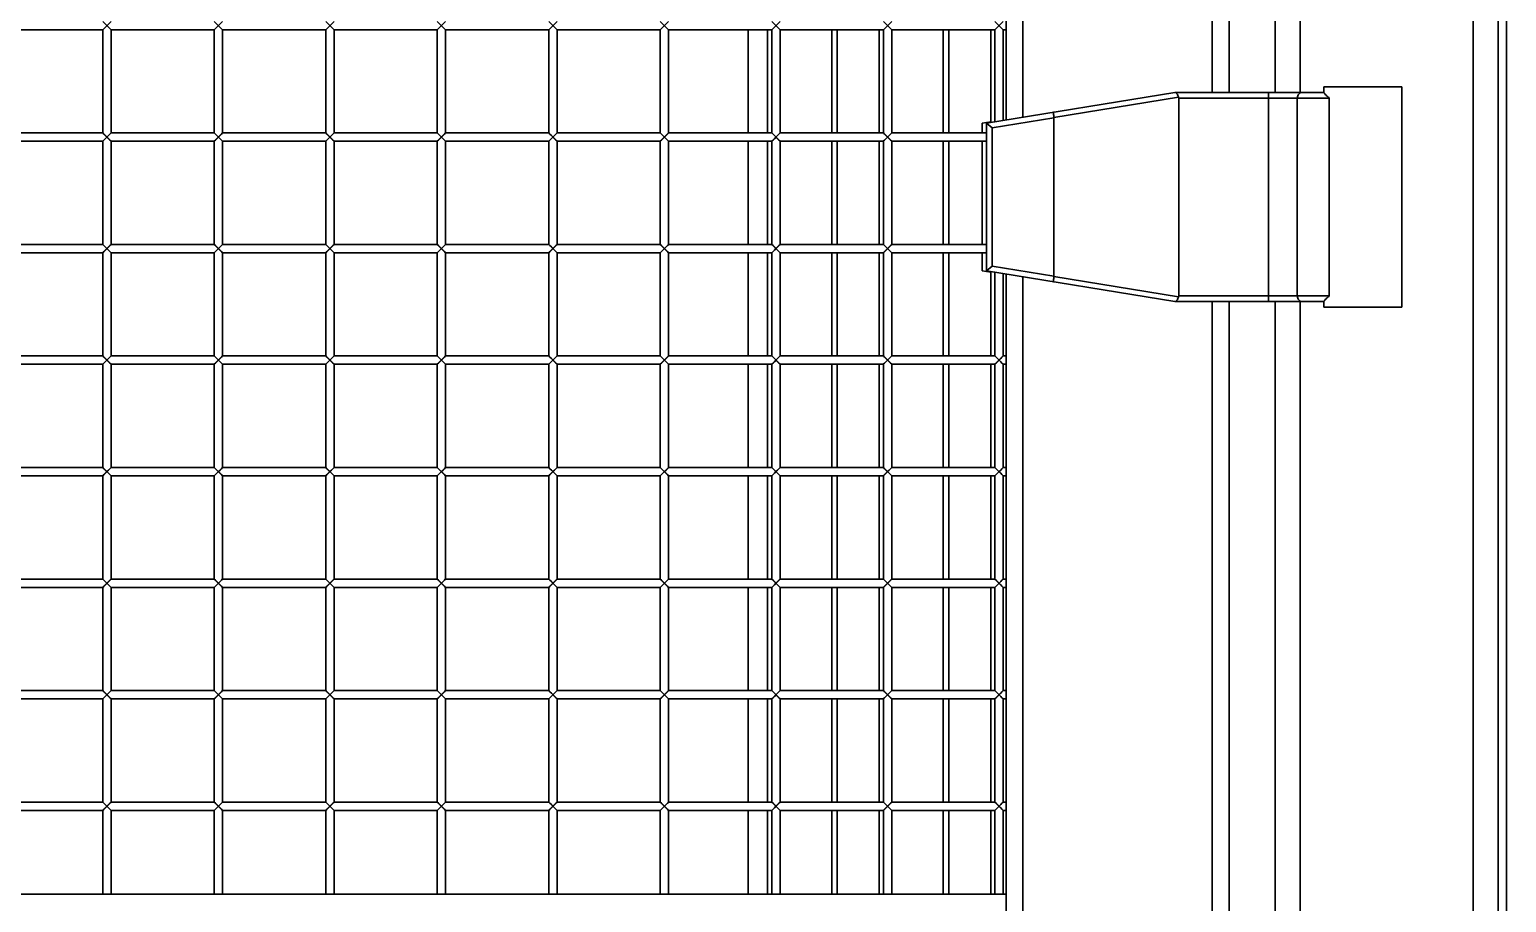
# Model space of a CAD drawing. Header units: millimetres. Extents: x 32496 to 166256, y 3504 to 23939.
# Drawn here: x 47305 to 47835, y 16560 to 16873 of the extents above; entities that cross this region are included whole.
import ezdxf

# ---------------------------------------------------------------- set-up
doc = ezdxf.new("R2010")
doc.units = ezdxf.units.MM
doc.layers.get('0').update_dxf_attribs({"lineweight": 35})

msp = doc.modelspace()

# ---------------------------------------------------------------- linework, layer by layer
at = {"linetype": 'Continuous'}
for p, q in [((47822.64, 15203.349), (47822.64, 17722.349)), ((47831.64, 17722.349), (47831.64, 15203.349)), ((47834.64, 17722.349), (47834.64, 15203.349)), ((47661.14, 16841.467), (47661.14, 17484.23)), ((47729.14, 17475.349), (47729.14, 16850.349)), ((47735.14, 16850.349), (47735.14, 17475.349)), ((47751.64, 16850.349), (47751.64, 17475.349)), ((47760.64, 16850.349), (47760.64, 17475.349)), ((47655.14, 17465.849), (47655.14, 16840.326)), ((47294.14, 16872.849), (47331.14, 16872.849)), ((47331.14, 16872.849), (47334.14, 16875.849)), ((47331.14, 16875.849), (47334.14, 16872.849)), ((47331.14, 16872.849), (47331.14, 16835.849)), ((47334.14, 16872.849), (47371.14, 16872.849)), ((47334.14, 16872.849), (47334.14, 16835.849)), ((47371.14, 16872.849), (47374.14, 16875.849)), ((47371.14, 16875.849), (47374.14, 16872.849)), ((47371.14, 16872.849), (47371.14, 16835.849)), ((47374.14, 16872.849), (47411.14, 16872.849)), ((47374.14, 16872.849), (47374.14, 16835.849)), ((47411.14, 16872.849), (47414.14, 16875.849)), ((47411.14, 16875.849), (47414.14, 16872.849)), ((47411.14, 16872.849), (47411.14, 16835.849)), ((47414.14, 16872.849), (47451.14, 16872.849)), ((47414.14, 16872.849), (47414.14, 16835.849)), ((47451.14, 16872.849), (47454.14, 16875.849)), ((47451.14, 16875.849), (47454.14, 16872.849)), ((47451.14, 16872.849), (47451.14, 16835.849)), ((47454.14, 16872.849), (47491.14, 16872.849)), ((47454.14, 16872.849), (47454.14, 16835.849)), ((47491.14, 16872.849), (47494.14, 16875.849)), ((47491.14, 16875.849), (47494.14, 16872.849)), ((47491.14, 16872.849), (47491.14, 16835.849)), ((47494.14, 16872.849), (47531.14, 16872.849)), ((47494.14, 16872.849), (47494.14, 16835.849)), ((47531.14, 16872.849), (47534.14, 16875.849)), ((47531.14, 16875.849), (47534.14, 16872.849)), ((47531.14, 16872.849), (47531.14, 16835.849)), ((47534.14, 16872.849), (47571.14, 16872.849)), ((47534.14, 16872.849), (47534.14, 16835.849)), ((47562.64, 16835.849), (47562.64, 16872.849)), ((47569.64, 16872.849), (47569.64, 16835.849)), ((47571.14, 16872.849), (47574.14, 16875.849)), ((47571.14, 16875.849), (47574.14, 16872.849)), ((47571.14, 16872.849), (47571.14, 16835.849)), ((47574.14, 16872.849), (47611.14, 16872.849)), ((47574.14, 16872.849), (47574.14, 16835.849)), ((47592.64, 16872.849), (47592.64, 16835.849)), ((47594.64, 16872.849), (47594.64, 16835.849)), ((47609.64, 16872.849), (47609.64, 16835.849)), ((47611.14, 16872.849), (47614.14, 16875.849)), ((47611.14, 16875.849), (47614.14, 16872.849)), ((47611.14, 16872.849), (47611.14, 16835.849)), ((47614.14, 16872.849), (47651.14, 16872.849)), ((47614.14, 16872.849), (47614.14, 16835.849)), ((47632.64, 16872.849), (47632.64, 16835.849)), ((47634.64, 16872.849), (47634.64, 16835.849)), ((47649.64, 16872.849), (47649.64, 16839.593)), ((47651.14, 16872.849), (47654.14, 16875.849)), ((47651.14, 16875.849), (47654.14, 16872.849)), ((47651.14, 16872.849), (47651.14, 16839.838)), ((47654.14, 16872.849), (47655.14, 16872.849)), ((47654.14, 16872.849), (47654.14, 16840.326)), ((47769.14, 16852.349), (47797.14, 16852.349)), ((47769.14, 16850.348), (47769.14, 16852.349)), ((47797.14, 16773.349), (47797.14, 16852.349)), ((47648.14, 16839.349), (47715.64, 16850.349)), ((47717.058, 16848.631), (47672.334, 16841.343)), ((47715.64, 16850.349), (47769.14, 16850.349)), ((47717.14, 16848.349), (47771.108, 16848.349)), ((47717.14, 16848.349), (47717.14, 16777.349)), ((47749.316, 16850.349), (47749.316, 16775.349)), ((47759.629, 16777.349), (47759.629, 16848.349)), ((47771.108, 16848.349), (47771.108, 16777.349)), ((47672.34, 16841.266), (47650.14, 16837.648)), ((47672.34, 16841.266), (47672.34, 16784.431)), ((47294.14, 16835.849), (47331.14, 16835.849)), ((47331.14, 16832.849), (47334.14, 16835.849)), ((47331.14, 16835.849), (47334.14, 16832.849)), ((47334.14, 16835.849), (47371.14, 16835.849)), ((47371.14, 16832.849), (47374.14, 16835.849)), ((47371.14, 16835.849), (47374.14, 16832.849)), ((47374.14, 16835.849), (47411.14, 16835.849)), ((47411.14, 16832.849), (47414.14, 16835.849)), ((47411.14, 16835.849), (47414.14, 16832.849)), ((47414.14, 16835.849), (47451.14, 16835.849)), ((47451.14, 16832.849), (47454.14, 16835.849)), ((47451.14, 16835.849), (47454.14, 16832.849)), ((47454.14, 16835.849), (47491.14, 16835.849)), ((47491.14, 16832.849), (47494.14, 16835.849)), ((47491.14, 16835.849), (47494.14, 16832.849)), ((47494.14, 16835.849), (47531.14, 16835.849)), ((47531.14, 16832.849), (47534.14, 16835.849)), ((47531.14, 16835.849), (47534.14, 16832.849)), ((47534.14, 16835.849), (47571.14, 16835.849)), ((47571.14, 16832.849), (47574.14, 16835.849)), ((47571.14, 16835.849), (47574.14, 16832.849)), ((47574.14, 16835.849), (47611.14, 16835.849)), ((47611.14, 16832.849), (47614.14, 16835.849)), ((47611.14, 16835.849), (47614.14, 16832.849)), ((47614.14, 16835.849), (47648.14, 16835.849)), ((47649.64, 16839.838), (47646.64, 16839.349)), ((47646.64, 16839.349), (47646.64, 16835.849)), ((47648.14, 16839.349), (47650.14, 16837.648)), ((47648.14, 16839.349), (47648.14, 16786.349)), ((47650.14, 16788.049), (47650.14, 16837.648)), ((47294.14, 16832.849), (47331.14, 16832.849)), ((47331.14, 16832.849), (47331.14, 16795.849)), ((47334.14, 16832.849), (47371.14, 16832.849)), ((47334.14, 16832.849), (47334.14, 16795.849)), ((47371.14, 16832.849), (47371.14, 16795.849)), ((47374.14, 16832.849), (47411.14, 16832.849)), ((47374.14, 16832.849), (47374.14, 16795.849)), ((47411.14, 16832.849), (47411.14, 16795.849)), ((47414.14, 16832.849), (47451.14, 16832.849)), ((47414.14, 16832.849), (47414.14, 16795.849)), ((47451.14, 16832.849), (47451.14, 16795.849)), ((47454.14, 16832.849), (47491.14, 16832.849)), ((47454.14, 16832.849), (47454.14, 16795.849)), ((47491.14, 16832.849), (47491.14, 16795.849)), ((47494.14, 16832.849), (47531.14, 16832.849)), ((47494.14, 16832.849), (47494.14, 16795.849)), ((47531.14, 16832.849), (47531.14, 16795.849)), ((47534.14, 16832.849), (47571.14, 16832.849)), ((47534.14, 16832.849), (47534.14, 16795.849)), ((47562.64, 16795.849), (47562.64, 16832.849)), ((47569.64, 16832.849), (47569.64, 16795.849)), ((47571.14, 16832.849), (47571.14, 16795.849)), ((47574.14, 16832.849), (47611.14, 16832.849)), ((47574.14, 16832.849), (47574.14, 16795.849)), ((47592.64, 16832.849), (47592.64, 16795.849)), ((47594.64, 16832.849), (47594.64, 16795.849)), ((47609.64, 16832.849), (47609.64, 16795.849)), ((47611.14, 16832.849), (47611.14, 16795.849)), ((47614.14, 16832.849), (47648.14, 16832.849)), ((47614.14, 16832.849), (47614.14, 16795.849)), ((47632.64, 16832.849), (47632.64, 16795.849)), ((47634.64, 16832.849), (47634.64, 16795.849)), ((47646.64, 16832.849), (47646.64, 16795.849)), ((47294.14, 16795.849), (47331.14, 16795.849)), ((47294.14, 16792.849), (47331.14, 16792.849)), ((47331.14, 16792.849), (47334.14, 16795.849)), ((47331.14, 16795.849), (47334.14, 16792.849)), ((47331.14, 16792.849), (47331.14, 16755.849)), ((47334.14, 16795.849), (47371.14, 16795.849)), ((47334.14, 16792.849), (47371.14, 16792.849)), ((47334.14, 16792.849), (47334.14, 16755.849)), ((47371.14, 16792.849), (47374.14, 16795.849)), ((47371.14, 16795.849), (47374.14, 16792.849)), ((47371.14, 16792.849), (47371.14, 16755.849)), ((47374.14, 16795.849), (47411.14, 16795.849)), ((47374.14, 16792.849), (47411.14, 16792.849)), ((47374.14, 16792.849), (47374.14, 16755.849)), ((47411.14, 16792.849), (47414.14, 16795.849)), ((47411.14, 16795.849), (47414.14, 16792.849)), ((47411.14, 16792.849), (47411.14, 16755.849)), ((47414.14, 16795.849), (47451.14, 16795.849)), ((47414.14, 16792.849), (47451.14, 16792.849)), ((47414.14, 16792.849), (47414.14, 16755.849)), ((47451.14, 16792.849), (47454.14, 16795.849)), ((47451.14, 16795.849), (47454.14, 16792.849)), ((47451.14, 16792.849), (47451.14, 16755.849)), ((47454.14, 16795.849), (47491.14, 16795.849)), ((47454.14, 16792.849), (47491.14, 16792.849)), ((47454.14, 16792.849), (47454.14, 16755.849)), ((47491.14, 16792.849), (47494.14, 16795.849)), ((47491.14, 16795.849), (47494.14, 16792.849)), ((47491.14, 16792.849), (47491.14, 16755.849)), ((47494.14, 16795.849), (47531.14, 16795.849)), ((47494.14, 16792.849), (47531.14, 16792.849)), ((47494.14, 16792.849), (47494.14, 16755.849)), ((47531.14, 16792.849), (47534.14, 16795.849)), ((47531.14, 16795.849), (47534.14, 16792.849)), ((47531.14, 16792.849), (47531.14, 16755.849)), ((47534.14, 16795.849), (47571.14, 16795.849)), ((47534.14, 16792.849), (47571.14, 16792.849)), ((47534.14, 16792.849), (47534.14, 16755.849)), ((47562.64, 16755.849), (47562.64, 16792.849)), ((47569.64, 16792.849), (47569.64, 16755.849)), ((47571.14, 16792.849), (47574.14, 16795.849)), ((47571.14, 16795.849), (47574.14, 16792.849)), ((47571.14, 16792.849), (47571.14, 16755.849)), ((47574.14, 16795.849), (47611.14, 16795.849)), ((47574.14, 16792.849), (47611.14, 16792.849)), ((47574.14, 16792.849), (47574.14, 16755.849)), ((47592.64, 16792.849), (47592.64, 16755.849)), ((47594.64, 16792.849), (47594.64, 16755.849)), ((47609.64, 16792.849), (47609.64, 16755.849)), ((47611.14, 16792.849), (47614.14, 16795.849)), ((47611.14, 16795.849), (47614.14, 16792.849)), ((47611.14, 16792.849), (47611.14, 16755.849)), ((47614.14, 16795.849), (47648.14, 16795.849)), ((47614.14, 16792.849), (47648.14, 16792.849)), ((47614.14, 16792.849), (47614.14, 16755.849)), ((47632.64, 16792.849), (47632.64, 16755.849)), ((47634.64, 16792.849), (47634.64, 16755.849)), ((47646.64, 16792.849), (47646.64, 16786.349)), ((47648.14, 16786.349), (47650.14, 16788.049)), ((47650.14, 16788.049), (47672.34, 16784.431)), ((47649.64, 16785.86), (47646.64, 16786.349)), ((47648.14, 16786.349), (47715.64, 16775.349)), ((47649.64, 16786.104), (47649.64, 16755.849)), ((47651.14, 16785.86), (47651.14, 16755.849)), ((47654.14, 16785.371), (47654.14, 16755.849)), ((47655.14, 16785.208), (47655.14, 16562.849)), ((47661.14, 16141.467), (47661.14, 16784.23)), ((47672.334, 16784.355), (47717.058, 16777.066)), ((47771.108, 16777.349), (47717.14, 16777.349)), ((47715.64, 16775.349), (47769.14, 16775.349)), ((47729.14, 16775.349), (47729.14, 16150.349)), ((47735.14, 16150.349), (47735.14, 16775.349)), ((47751.64, 16150.349), (47751.64, 16775.349)), ((47760.64, 16150.349), (47760.64, 16775.349)), ((47769.14, 16775.349), (47769.14, 16773.349)), ((47797.14, 16773.349), (47769.14, 16773.349)), ((47294.14, 16755.849), (47331.14, 16755.849)), ((47331.14, 16752.849), (47334.14, 16755.849)), ((47331.14, 16755.849), (47334.14, 16752.849)), ((47334.14, 16755.849), (47371.14, 16755.849)), ((47371.14, 16752.849), (47374.14, 16755.849)), ((47371.14, 16755.849), (47374.14, 16752.849)), ((47374.14, 16755.849), (47411.14, 16755.849)), ((47411.14, 16752.849), (47414.14, 16755.849)), ((47411.14, 16755.849), (47414.14, 16752.849)), ((47414.14, 16755.849), (47451.14, 16755.849)), ((47451.14, 16752.849), (47454.14, 16755.849)), ((47451.14, 16755.849), (47454.14, 16752.849)), ((47454.14, 16755.849), (47491.14, 16755.849)), ((47491.14, 16752.849), (47494.14, 16755.849)), ((47491.14, 16755.849), (47494.14, 16752.849)), ((47494.14, 16755.849), (47531.14, 16755.849)), ((47531.14, 16752.849), (47534.14, 16755.849)), ((47531.14, 16755.849), (47534.14, 16752.849)), ((47534.14, 16755.849), (47571.14, 16755.849)), ((47571.14, 16752.849), (47574.14, 16755.849)), ((47571.14, 16755.849), (47574.14, 16752.849)), ((47574.14, 16755.849), (47611.14, 16755.849)), ((47611.14, 16752.849), (47614.14, 16755.849)), ((47611.14, 16755.849), (47614.14, 16752.849)), ((47614.14, 16755.849), (47651.14, 16755.849)), ((47651.14, 16752.849), (47654.14, 16755.849)), ((47651.14, 16755.849), (47654.14, 16752.849)), ((47654.14, 16755.849), (47655.14, 16755.849)), ((47294.14, 16752.849), (47331.14, 16752.849)), ((47331.14, 16752.849), (47331.14, 16715.849)), ((47334.14, 16752.849), (47371.14, 16752.849)), ((47334.14, 16752.849), (47334.14, 16715.849)), ((47371.14, 16752.849), (47371.14, 16715.849)), ((47374.14, 16752.849), (47411.14, 16752.849)), ((47374.14, 16752.849), (47374.14, 16715.849)), ((47411.14, 16752.849), (47411.14, 16715.849)), ((47414.14, 16752.849), (47451.14, 16752.849)), ((47414.14, 16752.849), (47414.14, 16715.849)), ((47451.14, 16752.849), (47451.14, 16715.849)), ((47454.14, 16752.849), (47491.14, 16752.849)), ((47454.14, 16752.849), (47454.14, 16715.849)), ((47491.14, 16752.849), (47491.14, 16715.849)), ((47494.14, 16752.849), (47531.14, 16752.849)), ((47494.14, 16752.849), (47494.14, 16715.849)), ((47531.14, 16752.849), (47531.14, 16715.849)), ((47534.14, 16752.849), (47571.14, 16752.849)), ((47534.14, 16752.849), (47534.14, 16715.849)), ((47562.64, 16715.849), (47562.64, 16752.849)), ((47569.64, 16752.849), (47569.64, 16715.849)), ((47571.14, 16752.849), (47571.14, 16715.849)), ((47574.14, 16752.849), (47611.14, 16752.849)), ((47574.14, 16752.849), (47574.14, 16715.849)), ((47592.64, 16752.849), (47592.64, 16715.849)), ((47594.64, 16752.849), (47594.64, 16715.849)), ((47609.64, 16752.849), (47609.64, 16715.849)), ((47611.14, 16752.849), (47611.14, 16715.849)), ((47614.14, 16752.849), (47651.14, 16752.849)), ((47614.14, 16752.849), (47614.14, 16715.849)), ((47632.64, 16752.849), (47632.64, 16715.849)), ((47634.64, 16752.849), (47634.64, 16715.849)), ((47649.64, 16752.849), (47649.64, 16715.849)), ((47651.14, 16752.849), (47651.14, 16715.849)), ((47654.14, 16752.849), (47655.14, 16752.849)), ((47654.14, 16752.849), (47654.14, 16715.849)), ((47294.14, 16715.849), (47331.14, 16715.849)), ((47331.14, 16712.849), (47334.14, 16715.849)), ((47331.14, 16715.849), (47334.14, 16712.849)), ((47334.14, 16715.849), (47371.14, 16715.849)), ((47371.14, 16712.849), (47374.14, 16715.849)), ((47371.14, 16715.849), (47374.14, 16712.849)), ((47374.14, 16715.849), (47411.14, 16715.849)), ((47411.14, 16712.849), (47414.14, 16715.849)), ((47411.14, 16715.849), (47414.14, 16712.849)), ((47414.14, 16715.849), (47451.14, 16715.849)), ((47451.14, 16712.849), (47454.14, 16715.849)), ((47451.14, 16715.849), (47454.14, 16712.849)), ((47454.14, 16715.849), (47491.14, 16715.849)), ((47491.14, 16712.849), (47494.14, 16715.849)), ((47491.14, 16715.849), (47494.14, 16712.849)), ((47494.14, 16715.849), (47531.14, 16715.849)), ((47531.14, 16712.849), (47534.14, 16715.849)), ((47531.14, 16715.849), (47534.14, 16712.849)), ((47534.14, 16715.849), (47571.14, 16715.849)), ((47571.14, 16712.849), (47574.14, 16715.849)), ((47571.14, 16715.849), (47574.14, 16712.849)), ((47574.14, 16715.849), (47611.14, 16715.849)), ((47611.14, 16712.849), (47614.14, 16715.849)), ((47611.14, 16715.849), (47614.14, 16712.849)), ((47614.14, 16715.849), (47651.14, 16715.849)), ((47651.14, 16712.849), (47654.14, 16715.849)), ((47651.14, 16715.849), (47654.14, 16712.849)), ((47654.14, 16715.849), (47655.14, 16715.849)), ((47294.14, 16712.849), (47331.14, 16712.849)), ((47331.14, 16712.849), (47331.14, 16675.849)), ((47334.14, 16712.849), (47371.14, 16712.849)), ((47334.14, 16712.849), (47334.14, 16675.849)), ((47371.14, 16712.849), (47371.14, 16675.849)), ((47374.14, 16712.849), (47411.14, 16712.849)), ((47374.14, 16712.849), (47374.14, 16675.849)), ((47411.14, 16712.849), (47411.14, 16675.849)), ((47414.14, 16712.849), (47451.14, 16712.849)), ((47414.14, 16712.849), (47414.14, 16675.849)), ((47451.14, 16712.849), (47451.14, 16675.849)), ((47454.14, 16712.849), (47491.14, 16712.849)), ((47454.14, 16712.849), (47454.14, 16675.849)), ((47491.14, 16712.849), (47491.14, 16675.849)), ((47494.14, 16712.849), (47531.14, 16712.849)), ((47494.14, 16712.849), (47494.14, 16675.849)), ((47531.14, 16712.849), (47531.14, 16675.849)), ((47534.14, 16712.849), (47571.14, 16712.849)), ((47534.14, 16712.849), (47534.14, 16675.849)), ((47562.64, 16675.849), (47562.64, 16712.849)), ((47569.64, 16712.849), (47569.64, 16675.849)), ((47571.14, 16712.849), (47571.14, 16675.849)), ((47574.14, 16712.849), (47611.14, 16712.849)), ((47574.14, 16712.849), (47574.14, 16675.849)), ((47592.64, 16712.849), (47592.64, 16675.849)), ((47594.64, 16712.849), (47594.64, 16675.849)), ((47609.64, 16712.849), (47609.64, 16675.849)), ((47611.14, 16712.849), (47611.14, 16675.849)), ((47614.14, 16712.849), (47651.14, 16712.849)), ((47614.14, 16712.849), (47614.14, 16675.849)), ((47632.64, 16712.849), (47632.64, 16675.849)), ((47634.64, 16712.849), (47634.64, 16675.849)), ((47649.64, 16712.849), (47649.64, 16675.849)), ((47651.14, 16712.849), (47651.14, 16675.849)), ((47654.14, 16712.849), (47655.14, 16712.849)), ((47654.14, 16712.849), (47654.14, 16675.849)), ((47294.14, 16675.849), (47331.14, 16675.849)), ((47294.14, 16672.849), (47331.14, 16672.849)), ((47331.14, 16672.849), (47334.14, 16675.849)), ((47331.14, 16675.849), (47334.14, 16672.849)), ((47331.14, 16672.849), (47331.14, 16635.849)), ((47334.14, 16675.849), (47371.14, 16675.849)), ((47334.14, 16672.849), (47371.14, 16672.849)), ((47334.14, 16672.849), (47334.14, 16635.849)), ((47371.14, 16672.849), (47374.14, 16675.849)), ((47371.14, 16675.849), (47374.14, 16672.849)), ((47371.14, 16672.849), (47371.14, 16635.849)), ((47374.14, 16675.849), (47411.14, 16675.849)), ((47374.14, 16672.849), (47411.14, 16672.849)), ((47374.14, 16672.849), (47374.14, 16635.849)), ((47411.14, 16672.849), (47414.14, 16675.849)), ((47411.14, 16675.849), (47414.14, 16672.849)), ((47411.14, 16672.849), (47411.14, 16635.849)), ((47414.14, 16675.849), (47451.14, 16675.849)), ((47414.14, 16672.849), (47451.14, 16672.849)), ((47414.14, 16672.849), (47414.14, 16635.849)), ((47451.14, 16672.849), (47454.14, 16675.849)), ((47451.14, 16675.849), (47454.14, 16672.849)), ((47451.14, 16672.849), (47451.14, 16635.849)), ((47454.14, 16675.849), (47491.14, 16675.849)), ((47454.14, 16672.849), (47491.14, 16672.849)), ((47454.14, 16672.849), (47454.14, 16635.849)), ((47491.14, 16672.849), (47494.14, 16675.849)), ((47491.14, 16675.849), (47494.14, 16672.849)), ((47491.14, 16672.849), (47491.14, 16635.849)), ((47494.14, 16675.849), (47531.14, 16675.849)), ((47494.14, 16672.849), (47531.14, 16672.849)), ((47494.14, 16672.849), (47494.14, 16635.849)), ((47531.14, 16672.849), (47534.14, 16675.849)), ((47531.14, 16675.849), (47534.14, 16672.849)), ((47531.14, 16672.849), (47531.14, 16635.849)), ((47534.14, 16675.849), (47571.14, 16675.849)), ((47534.14, 16672.849), (47571.14, 16672.849)), ((47534.14, 16672.849), (47534.14, 16635.849)), ((47562.64, 16635.849), (47562.64, 16672.849)), ((47569.64, 16672.849), (47569.64, 16635.849)), ((47571.14, 16672.849), (47574.14, 16675.849)), ((47571.14, 16675.849), (47574.14, 16672.849)), ((47571.14, 16672.849), (47571.14, 16635.849)), ((47574.14, 16675.849), (47611.14, 16675.849)), ((47574.14, 16672.849), (47611.14, 16672.849)), ((47574.14, 16672.849), (47574.14, 16635.849)), ((47592.64, 16672.849), (47592.64, 16635.849)), ((47594.64, 16672.849), (47594.64, 16635.849)), ((47609.64, 16672.849), (47609.64, 16635.849)), ((47611.14, 16672.849), (47614.14, 16675.849)), ((47611.14, 16675.849), (47614.14, 16672.849)), ((47611.14, 16672.849), (47611.14, 16635.849)), ((47614.14, 16675.849), (47651.14, 16675.849)), ((47614.14, 16672.849), (47651.14, 16672.849)), ((47614.14, 16672.849), (47614.14, 16635.849)), ((47632.64, 16672.849), (47632.64, 16635.849)), ((47634.64, 16672.849), (47634.64, 16635.849)), ((47649.64, 16672.849), (47649.64, 16635.849)), ((47651.14, 16672.849), (47654.14, 16675.849)), ((47651.14, 16675.849), (47654.14, 16672.849)), ((47651.14, 16672.849), (47651.14, 16635.849)), ((47654.14, 16675.849), (47655.14, 16675.849)), ((47654.14, 16672.849), (47655.14, 16672.849)), ((47654.14, 16672.849), (47654.14, 16635.849)), ((47294.14, 16635.849), (47331.14, 16635.849)), ((47331.14, 16632.849), (47334.14, 16635.849)), ((47331.14, 16635.849), (47334.14, 16632.849)), ((47334.14, 16635.849), (47371.14, 16635.849)), ((47371.14, 16632.849), (47374.14, 16635.849)), ((47371.14, 16635.849), (47374.14, 16632.849)), ((47374.14, 16635.849), (47411.14, 16635.849)), ((47411.14, 16632.849), (47414.14, 16635.849)), ((47411.14, 16635.849), (47414.14, 16632.849)), ((47414.14, 16635.849), (47451.14, 16635.849)), ((47451.14, 16632.849), (47454.14, 16635.849)), ((47451.14, 16635.849), (47454.14, 16632.849)), ((47454.14, 16635.849), (47491.14, 16635.849)), ((47491.14, 16632.849), (47494.14, 16635.849)), ((47491.14, 16635.849), (47494.14, 16632.849)), ((47494.14, 16635.849), (47531.14, 16635.849)), ((47531.14, 16632.849), (47534.14, 16635.849)), ((47531.14, 16635.849), (47534.14, 16632.849)), ((47534.14, 16635.849), (47571.14, 16635.849)), ((47571.14, 16632.849), (47574.14, 16635.849)), ((47571.14, 16635.849), (47574.14, 16632.849)), ((47574.14, 16635.849), (47611.14, 16635.849)), ((47611.14, 16632.849), (47614.14, 16635.849)), ((47611.14, 16635.849), (47614.14, 16632.849)), ((47614.14, 16635.849), (47651.14, 16635.849)), ((47651.14, 16632.849), (47654.14, 16635.849)), ((47651.14, 16635.849), (47654.14, 16632.849)), ((47654.14, 16635.849), (47655.14, 16635.849)), ((47294.14, 16632.849), (47331.14, 16632.849)), ((47331.14, 16632.849), (47331.14, 16595.849)), ((47334.14, 16632.849), (47371.14, 16632.849)), ((47334.14, 16632.849), (47334.14, 16595.849)), ((47371.14, 16632.849), (47371.14, 16595.849)), ((47374.14, 16632.849), (47411.14, 16632.849)), ((47374.14, 16632.849), (47374.14, 16595.849)), ((47411.14, 16632.849), (47411.14, 16595.849)), ((47414.14, 16632.849), (47451.14, 16632.849)), ((47414.14, 16632.849), (47414.14, 16595.849)), ((47451.14, 16632.849), (47451.14, 16595.849)), ((47454.14, 16632.849), (47491.14, 16632.849)), ((47454.14, 16632.849), (47454.14, 16595.849)), ((47491.14, 16632.849), (47491.14, 16595.849)), ((47494.14, 16632.849), (47531.14, 16632.849)), ((47494.14, 16632.849), (47494.14, 16595.849)), ((47531.14, 16632.849), (47531.14, 16595.849)), ((47534.14, 16632.849), (47571.14, 16632.849)), ((47534.14, 16632.849), (47534.14, 16595.849)), ((47562.64, 16595.849), (47562.64, 16632.849)), ((47569.64, 16632.849), (47569.64, 16595.849)), ((47571.14, 16632.849), (47571.14, 16595.849)), ((47574.14, 16632.849), (47611.14, 16632.849)), ((47574.14, 16632.849), (47574.14, 16595.849)), ((47592.64, 16632.849), (47592.64, 16595.849)), ((47594.64, 16632.849), (47594.64, 16595.849)), ((47609.64, 16632.849), (47609.64, 16595.849)), ((47611.14, 16632.849), (47611.14, 16595.849)), ((47614.14, 16632.849), (47651.14, 16632.849)), ((47614.14, 16632.849), (47614.14, 16595.849)), ((47632.64, 16632.849), (47632.64, 16595.849)), ((47634.64, 16632.849), (47634.64, 16595.849)), ((47649.64, 16632.849), (47649.64, 16595.849)), ((47651.14, 16632.849), (47651.14, 16595.849)), ((47654.14, 16632.849), (47655.14, 16632.849)), ((47654.14, 16632.849), (47654.14, 16595.849)), ((47294.14, 16595.849), (47331.14, 16595.849)), ((47294.14, 16592.849), (47331.14, 16592.849)), ((47331.14, 16592.849), (47334.14, 16595.849)), ((47331.14, 16595.849), (47334.14, 16592.849)), ((47331.14, 16592.849), (47331.14, 16562.849)), ((47334.14, 16595.849), (47371.14, 16595.849)), ((47334.14, 16592.849), (47371.14, 16592.849)), ((47334.14, 16592.849), (47334.14, 16562.849)), ((47371.14, 16592.849), (47374.14, 16595.849)), ((47371.14, 16595.849), (47374.14, 16592.849)), ((47371.14, 16592.849), (47371.14, 16562.849)), ((47374.14, 16595.849), (47411.14, 16595.849)), ((47374.14, 16592.849), (47411.14, 16592.849)), ((47374.14, 16592.849), (47374.14, 16562.849)), ((47411.14, 16592.849), (47414.14, 16595.849)), ((47411.14, 16595.849), (47414.14, 16592.849)), ((47411.14, 16592.849), (47411.14, 16562.849)), ((47414.14, 16595.849), (47451.14, 16595.849)), ((47414.14, 16592.849), (47451.14, 16592.849)), ((47414.14, 16592.849), (47414.14, 16562.849)), ((47451.14, 16592.849), (47454.14, 16595.849)), ((47451.14, 16595.849), (47454.14, 16592.849)), ((47451.14, 16592.849), (47451.14, 16562.849)), ((47454.14, 16595.849), (47491.14, 16595.849)), ((47454.14, 16592.849), (47491.14, 16592.849)), ((47454.14, 16592.849), (47454.14, 16562.849)), ((47491.14, 16592.849), (47494.14, 16595.849)), ((47491.14, 16595.849), (47494.14, 16592.849)), ((47491.14, 16592.849), (47491.14, 16562.849)), ((47494.14, 16595.849), (47531.14, 16595.849)), ((47494.14, 16592.849), (47531.14, 16592.849)), ((47494.14, 16592.849), (47494.14, 16562.849)), ((47531.14, 16592.849), (47534.14, 16595.849)), ((47531.14, 16595.849), (47534.14, 16592.849)), ((47531.14, 16592.849), (47531.14, 16562.849)), ((47534.14, 16595.849), (47571.14, 16595.849)), ((47534.14, 16592.849), (47571.14, 16592.849)), ((47534.14, 16592.849), (47534.14, 16562.849)), ((47562.64, 16562.849), (47562.64, 16592.849)), ((47569.64, 16592.849), (47569.64, 16562.849)), ((47571.14, 16592.849), (47574.14, 16595.849)), ((47571.14, 16595.849), (47574.14, 16592.849)), ((47571.14, 16592.849), (47571.14, 16562.849)), ((47574.14, 16595.849), (47611.14, 16595.849)), ((47574.14, 16592.849), (47611.14, 16592.849)), ((47574.14, 16592.849), (47574.14, 16562.849)), ((47592.64, 16592.849), (47592.64, 16562.849)), ((47594.64, 16592.849), (47594.64, 16562.849)), ((47609.64, 16592.849), (47609.64, 16562.849)), ((47611.14, 16592.849), (47614.14, 16595.849)), ((47611.14, 16595.849), (47614.14, 16592.849)), ((47611.14, 16592.849), (47611.14, 16562.849)), ((47614.14, 16595.849), (47651.14, 16595.849)), ((47614.14, 16592.849), (47651.14, 16592.849)), ((47614.14, 16592.849), (47614.14, 16562.849)), ((47632.64, 16592.849), (47632.64, 16562.849)), ((47634.64, 16592.849), (47634.64, 16562.849)), ((47649.64, 16592.849), (47649.64, 16562.849)), ((47651.14, 16592.849), (47654.14, 16595.849)), ((47651.14, 16595.849), (47654.14, 16592.849)), ((47651.14, 16592.849), (47651.14, 16562.849)), ((47654.14, 16595.849), (47655.14, 16595.849)), ((47654.14, 16592.849), (47655.14, 16592.849)), ((47654.14, 16592.849), (47654.14, 16562.849)), ((47655.14, 16562.849), (47029.14, 16562.849)), ((47655.14, 16362.849), (47655.14, 16562.849))]:
    msp.add_line(p, q, dxfattribs=at)
for points in [[(47331.14, 16835.849), (47331.57, 16835.418), (47332.06, 16834.929), (47333.229, 16833.759)], [(47332.64, 16834.349), (47333.227, 16834.936), (47333.702, 16835.411), (47334.025, 16835.734)], [(47371.14, 16835.849), (47371.57, 16835.418), (47372.06, 16834.929), (47373.229, 16833.759)], [(47372.64, 16834.349), (47373.227, 16834.936), (47373.702, 16835.411), (47374.025, 16835.734)], [(47411.14, 16835.849), (47411.57, 16835.418), (47412.06, 16834.929), (47413.229, 16833.759)], [(47412.64, 16834.349), (47413.227, 16834.936), (47413.702, 16835.411), (47414.025, 16835.734)], [(47451.14, 16835.849), (47451.57, 16835.418), (47452.06, 16834.929), (47453.229, 16833.759)], [(47452.64, 16834.349), (47453.227, 16834.936), (47453.702, 16835.411), (47454.025, 16835.734)], [(47491.14, 16835.849), (47491.57, 16835.418), (47492.06, 16834.929), (47493.229, 16833.759)], [(47492.64, 16834.349), (47493.227, 16834.936), (47493.702, 16835.411), (47494.025, 16835.734)], [(47531.14, 16835.849), (47531.57, 16835.418), (47532.06, 16834.929), (47533.229, 16833.759)], [(47532.64, 16834.349), (47533.227, 16834.936), (47533.702, 16835.411), (47534.025, 16835.734)], [(47571.14, 16835.849), (47571.57, 16835.418), (47572.06, 16834.929), (47573.229, 16833.759)], [(47572.64, 16834.349), (47573.227, 16834.936), (47573.702, 16835.411), (47574.025, 16835.734)], [(47611.14, 16835.849), (47611.57, 16835.418), (47612.06, 16834.929), (47613.229, 16833.759)], [(47612.64, 16834.349), (47613.227, 16834.936), (47613.702, 16835.411), (47614.025, 16835.734)], [(47332.64, 16834.349), (47332.049, 16833.758), (47331.579, 16833.288), (47331.254, 16832.963)], [(47334.024, 16832.965), (47333.701, 16833.287), (47333.229, 16833.759)], [(47372.64, 16834.349), (47372.049, 16833.758), (47371.579, 16833.288), (47371.254, 16832.963)], [(47374.024, 16832.965), (47373.701, 16833.287), (47373.229, 16833.759)], [(47412.64, 16834.349), (47412.049, 16833.758), (47411.579, 16833.288), (47411.254, 16832.963)], [(47414.024, 16832.965), (47413.701, 16833.287), (47413.229, 16833.759)], [(47452.64, 16834.349), (47452.049, 16833.758), (47451.579, 16833.288), (47451.254, 16832.963)], [(47454.024, 16832.965), (47453.701, 16833.287), (47453.229, 16833.759)], [(47492.64, 16834.349), (47492.049, 16833.758), (47491.579, 16833.288), (47491.254, 16832.963)], [(47494.024, 16832.965), (47493.701, 16833.287), (47493.229, 16833.759)], [(47532.64, 16834.349), (47532.049, 16833.758), (47531.579, 16833.288), (47531.254, 16832.963)], [(47534.024, 16832.965), (47533.701, 16833.287), (47533.229, 16833.759)], [(47572.64, 16834.349), (47572.049, 16833.758), (47571.579, 16833.288), (47571.254, 16832.963)], [(47574.024, 16832.965), (47573.701, 16833.287), (47573.229, 16833.759)], [(47612.64, 16834.349), (47612.049, 16833.758), (47611.579, 16833.288), (47611.254, 16832.963)], [(47614.024, 16832.965), (47613.701, 16833.287), (47613.229, 16833.759)], [(47331.14, 16795.849), (47331.57, 16795.418), (47332.06, 16794.929), (47333.229, 16793.759)], [(47332.64, 16794.349), (47332.049, 16793.758), (47331.579, 16793.288), (47331.254, 16792.963)], [(47332.64, 16794.349), (47333.227, 16794.936), (47333.702, 16795.411), (47334.025, 16795.734)], [(47334.024, 16792.965), (47333.701, 16793.287), (47333.229, 16793.759)], [(47371.14, 16795.849), (47371.57, 16795.418), (47372.06, 16794.929), (47373.229, 16793.759)], [(47372.64, 16794.349), (47372.049, 16793.758), (47371.579, 16793.288), (47371.254, 16792.963)], [(47372.64, 16794.349), (47373.227, 16794.936), (47373.702, 16795.411), (47374.025, 16795.734)], [(47374.024, 16792.965), (47373.701, 16793.287), (47373.229, 16793.759)], [(47411.14, 16795.849), (47411.57, 16795.418), (47412.06, 16794.929), (47413.229, 16793.759)], [(47412.64, 16794.349), (47412.049, 16793.758), (47411.579, 16793.288), (47411.254, 16792.963)], [(47412.64, 16794.349), (47413.227, 16794.936), (47413.702, 16795.411), (47414.025, 16795.734)], [(47414.024, 16792.965), (47413.701, 16793.287), (47413.229, 16793.759)], [(47451.14, 16795.849), (47451.57, 16795.418), (47452.06, 16794.929), (47453.229, 16793.759)], [(47452.64, 16794.349), (47452.049, 16793.758), (47451.579, 16793.288), (47451.254, 16792.963)], [(47452.64, 16794.349), (47453.227, 16794.936), (47453.702, 16795.411), (47454.025, 16795.734)], [(47454.024, 16792.965), (47453.701, 16793.287), (47453.229, 16793.759)], [(47491.14, 16795.849), (47491.57, 16795.418), (47492.06, 16794.929), (47493.229, 16793.759)], [(47492.64, 16794.349), (47492.049, 16793.758), (47491.579, 16793.288), (47491.254, 16792.963)], [(47492.64, 16794.349), (47493.227, 16794.936), (47493.702, 16795.411), (47494.025, 16795.734)], [(47494.024, 16792.965), (47493.701, 16793.287), (47493.229, 16793.759)], [(47531.14, 16795.849), (47531.57, 16795.418), (47532.06, 16794.929), (47533.229, 16793.759)], [(47532.64, 16794.349), (47532.049, 16793.758), (47531.579, 16793.288), (47531.254, 16792.963)], [(47532.64, 16794.349), (47533.227, 16794.936), (47533.702, 16795.411), (47534.025, 16795.734)], [(47534.024, 16792.965), (47533.701, 16793.287), (47533.229, 16793.759)], [(47571.14, 16795.849), (47571.57, 16795.418), (47572.06, 16794.929), (47573.229, 16793.759)], [(47572.64, 16794.349), (47572.049, 16793.758), (47571.579, 16793.288), (47571.254, 16792.963)], [(47572.64, 16794.349), (47573.227, 16794.936), (47573.702, 16795.411), (47574.025, 16795.734)], [(47574.024, 16792.965), (47573.701, 16793.287), (47573.229, 16793.759)], [(47611.14, 16795.849), (47611.57, 16795.418), (47612.06, 16794.929), (47613.229, 16793.759)], [(47612.64, 16794.349), (47612.049, 16793.758), (47611.579, 16793.288), (47611.254, 16792.963)], [(47612.64, 16794.349), (47613.227, 16794.936), (47613.702, 16795.411), (47614.025, 16795.734)], [(47614.024, 16792.965), (47613.701, 16793.287), (47613.229, 16793.759)], [(47331.14, 16755.849), (47331.57, 16755.418), (47332.06, 16754.929), (47333.229, 16753.759)], [(47332.64, 16754.349), (47333.227, 16754.936), (47333.702, 16755.411), (47334.025, 16755.734)], [(47371.14, 16755.849), (47371.57, 16755.418), (47372.06, 16754.929), (47373.229, 16753.759)], [(47372.64, 16754.349), (47373.227, 16754.936), (47373.702, 16755.411), (47374.025, 16755.734)], [(47411.14, 16755.849), (47411.57, 16755.418), (47412.06, 16754.929), (47413.229, 16753.759)], [(47412.64, 16754.349), (47413.227, 16754.936), (47413.702, 16755.411), (47414.025, 16755.734)], [(47451.14, 16755.849), (47451.57, 16755.418), (47452.06, 16754.929), (47453.229, 16753.759)], [(47452.64, 16754.349), (47453.227, 16754.936), (47453.702, 16755.411), (47454.025, 16755.734)], [(47491.14, 16755.849), (47491.57, 16755.418), (47492.06, 16754.929), (47493.229, 16753.759)], [(47492.64, 16754.349), (47493.227, 16754.936), (47493.702, 16755.411), (47494.025, 16755.734)], [(47531.14, 16755.849), (47531.57, 16755.418), (47532.06, 16754.929), (47533.229, 16753.759)], [(47532.64, 16754.349), (47533.227, 16754.936), (47533.702, 16755.411), (47534.025, 16755.734)], [(47571.14, 16755.849), (47571.57, 16755.418), (47572.06, 16754.929), (47573.229, 16753.759)], [(47572.64, 16754.349), (47573.227, 16754.936), (47573.702, 16755.411), (47574.025, 16755.734)], [(47611.14, 16755.849), (47611.57, 16755.418), (47612.06, 16754.929), (47613.229, 16753.759)], [(47612.64, 16754.349), (47613.227, 16754.936), (47613.702, 16755.411), (47614.025, 16755.734)], [(47651.14, 16755.849), (47651.57, 16755.418), (47652.06, 16754.928), (47653.229, 16753.759)], [(47652.64, 16754.349), (47653.227, 16754.936), (47653.702, 16755.411), (47654.025, 16755.734)], [(47332.64, 16754.349), (47332.049, 16753.758), (47331.579, 16753.288), (47331.254, 16752.963)], [(47334.024, 16752.965), (47333.701, 16753.287), (47333.229, 16753.759)], [(47372.64, 16754.349), (47372.049, 16753.758), (47371.579, 16753.288), (47371.254, 16752.963)], [(47374.024, 16752.965), (47373.701, 16753.287), (47373.229, 16753.759)], [(47412.64, 16754.349), (47412.049, 16753.758), (47411.579, 16753.288), (47411.254, 16752.963)], [(47414.024, 16752.965), (47413.701, 16753.287), (47413.229, 16753.759)], [(47452.64, 16754.349), (47452.049, 16753.758), (47451.579, 16753.288), (47451.254, 16752.963)], [(47454.024, 16752.965), (47453.701, 16753.287), (47453.229, 16753.759)], [(47492.64, 16754.349), (47492.049, 16753.758), (47491.579, 16753.288), (47491.254, 16752.963)], [(47494.024, 16752.965), (47493.701, 16753.287), (47493.229, 16753.759)], [(47532.64, 16754.349), (47532.049, 16753.758), (47531.579, 16753.288), (47531.254, 16752.963)], [(47534.024, 16752.965), (47533.701, 16753.287), (47533.229, 16753.759)], [(47572.64, 16754.349), (47572.049, 16753.758), (47571.579, 16753.288), (47571.254, 16752.963)], [(47574.024, 16752.965), (47573.701, 16753.287), (47573.229, 16753.759)], [(47612.64, 16754.349), (47612.049, 16753.758), (47611.579, 16753.288), (47611.254, 16752.963)], [(47614.024, 16752.965), (47613.701, 16753.287), (47613.229, 16753.759)], [(47652.64, 16754.349), (47652.049, 16753.758), (47651.579, 16753.288), (47651.254, 16752.963)], [(47654.024, 16752.965), (47653.701, 16753.287), (47653.229, 16753.759)], [(47331.14, 16715.849), (47331.57, 16715.418), (47332.06, 16714.929), (47333.229, 16713.759)], [(47332.64, 16714.349), (47332.049, 16713.758), (47331.579, 16713.288), (47331.254, 16712.963)], [(47332.64, 16714.349), (47333.227, 16714.936), (47333.702, 16715.411), (47334.025, 16715.734)], [(47334.024, 16712.965), (47333.701, 16713.287), (47333.229, 16713.759)], [(47371.14, 16715.849), (47371.57, 16715.418), (47372.06, 16714.929), (47373.229, 16713.759)], [(47372.64, 16714.349), (47372.049, 16713.758), (47371.579, 16713.288), (47371.254, 16712.963)], [(47372.64, 16714.349), (47373.227, 16714.936), (47373.702, 16715.411), (47374.025, 16715.734)], [(47374.024, 16712.965), (47373.701, 16713.287), (47373.229, 16713.759)], [(47411.14, 16715.849), (47411.57, 16715.418), (47412.06, 16714.929), (47413.229, 16713.759)], [(47412.64, 16714.349), (47412.049, 16713.758), (47411.579, 16713.288), (47411.254, 16712.963)], [(47412.64, 16714.349), (47413.227, 16714.936), (47413.702, 16715.411), (47414.025, 16715.734)], [(47414.024, 16712.965), (47413.701, 16713.287), (47413.229, 16713.759)], [(47451.14, 16715.849), (47451.57, 16715.418), (47452.06, 16714.929), (47453.229, 16713.759)], [(47452.64, 16714.349), (47452.049, 16713.758), (47451.579, 16713.288), (47451.254, 16712.963)], [(47452.64, 16714.349), (47453.227, 16714.936), (47453.702, 16715.411), (47454.025, 16715.734)], [(47454.024, 16712.965), (47453.701, 16713.287), (47453.229, 16713.759)], [(47491.14, 16715.849), (47491.57, 16715.418), (47492.06, 16714.929), (47493.229, 16713.759)], [(47492.64, 16714.349), (47492.049, 16713.758), (47491.579, 16713.288), (47491.254, 16712.963)], [(47492.64, 16714.349), (47493.227, 16714.936), (47493.702, 16715.411), (47494.025, 16715.734)], [(47494.024, 16712.965), (47493.701, 16713.287), (47493.229, 16713.759)], [(47531.14, 16715.849), (47531.57, 16715.418), (47532.06, 16714.929), (47533.229, 16713.759)], [(47532.64, 16714.349), (47532.049, 16713.758), (47531.579, 16713.288), (47531.254, 16712.963)], [(47532.64, 16714.349), (47533.227, 16714.936), (47533.702, 16715.411), (47534.025, 16715.734)], [(47534.024, 16712.965), (47533.701, 16713.287), (47533.229, 16713.759)], [(47571.14, 16715.849), (47571.57, 16715.418), (47572.06, 16714.929), (47573.229, 16713.759)], [(47572.64, 16714.349), (47572.049, 16713.758), (47571.579, 16713.288), (47571.254, 16712.963)], [(47572.64, 16714.349), (47573.227, 16714.936), (47573.702, 16715.411), (47574.025, 16715.734)], [(47574.024, 16712.965), (47573.701, 16713.287), (47573.229, 16713.759)], [(47611.14, 16715.849), (47611.57, 16715.418), (47612.06, 16714.929), (47613.229, 16713.759)], [(47612.64, 16714.349), (47612.049, 16713.758), (47611.579, 16713.288), (47611.254, 16712.963)], [(47612.64, 16714.349), (47613.227, 16714.936), (47613.702, 16715.411), (47614.025, 16715.734)], [(47614.024, 16712.965), (47613.701, 16713.287), (47613.229, 16713.759)], [(47651.14, 16715.849), (47651.57, 16715.418), (47652.06, 16714.928), (47653.229, 16713.759)], [(47652.64, 16714.349), (47652.049, 16713.758), (47651.579, 16713.288), (47651.254, 16712.963)], [(47652.64, 16714.349), (47653.227, 16714.936), (47653.702, 16715.411), (47654.025, 16715.734)], [(47654.024, 16712.965), (47653.701, 16713.287), (47653.229, 16713.759)], [(47331.14, 16675.849), (47331.57, 16675.418), (47332.06, 16674.929), (47333.229, 16673.759)], [(47332.64, 16674.349), (47332.049, 16673.758), (47331.579, 16673.288), (47331.254, 16672.963)], [(47332.64, 16674.349), (47333.227, 16674.936), (47333.702, 16675.411), (47334.025, 16675.734)], [(47334.024, 16672.965), (47333.701, 16673.287), (47333.229, 16673.759)], [(47371.14, 16675.849), (47371.57, 16675.418), (47372.06, 16674.929), (47373.229, 16673.759)], [(47372.64, 16674.349), (47372.049, 16673.758), (47371.579, 16673.288), (47371.254, 16672.963)], [(47372.64, 16674.349), (47373.227, 16674.936), (47373.702, 16675.411), (47374.025, 16675.734)], [(47374.024, 16672.965), (47373.701, 16673.287), (47373.229, 16673.759)], [(47411.14, 16675.849), (47411.57, 16675.418), (47412.06, 16674.929), (47413.229, 16673.759)], [(47412.64, 16674.349), (47412.049, 16673.758), (47411.579, 16673.288), (47411.254, 16672.963)], [(47412.64, 16674.349), (47413.227, 16674.936), (47413.702, 16675.411), (47414.025, 16675.734)], [(47414.024, 16672.965), (47413.701, 16673.287), (47413.229, 16673.759)], [(47451.14, 16675.849), (47451.57, 16675.418), (47452.06, 16674.929), (47453.229, 16673.759)], [(47452.64, 16674.349), (47452.049, 16673.758), (47451.579, 16673.288), (47451.254, 16672.963)], [(47452.64, 16674.349), (47453.227, 16674.936), (47453.702, 16675.411), (47454.025, 16675.734)], [(47454.024, 16672.965), (47453.701, 16673.287), (47453.229, 16673.759)], [(47491.14, 16675.849), (47491.57, 16675.418), (47492.06, 16674.929), (47493.229, 16673.759)], [(47492.64, 16674.349), (47492.049, 16673.758), (47491.579, 16673.288), (47491.254, 16672.963)], [(47492.64, 16674.349), (47493.227, 16674.936), (47493.702, 16675.411), (47494.025, 16675.734)], [(47494.024, 16672.965), (47493.701, 16673.287), (47493.229, 16673.759)], [(47531.14, 16675.849), (47531.57, 16675.418), (47532.06, 16674.929), (47533.229, 16673.759)], [(47532.64, 16674.349), (47532.049, 16673.758), (47531.579, 16673.288), (47531.254, 16672.963)], [(47532.64, 16674.349), (47533.227, 16674.936), (47533.702, 16675.411), (47534.025, 16675.734)], [(47534.024, 16672.965), (47533.701, 16673.287), (47533.229, 16673.759)], [(47571.14, 16675.849), (47571.57, 16675.418), (47572.06, 16674.929), (47573.229, 16673.759)], [(47572.64, 16674.349), (47572.049, 16673.758), (47571.579, 16673.288), (47571.254, 16672.963)], [(47572.64, 16674.349), (47573.227, 16674.936), (47573.702, 16675.411), (47574.025, 16675.734)], [(47574.024, 16672.965), (47573.701, 16673.287), (47573.229, 16673.759)], [(47611.14, 16675.849), (47611.57, 16675.418), (47612.06, 16674.929), (47613.229, 16673.759)], [(47612.64, 16674.349), (47612.049, 16673.758), (47611.579, 16673.288), (47611.254, 16672.963)], [(47612.64, 16674.349), (47613.227, 16674.936), (47613.702, 16675.411), (47614.025, 16675.734)], [(47614.024, 16672.965), (47613.701, 16673.287), (47613.229, 16673.759)], [(47651.14, 16675.849), (47651.57, 16675.418), (47652.06, 16674.928), (47653.229, 16673.759)], [(47652.64, 16674.349), (47652.049, 16673.758), (47651.579, 16673.288), (47651.254, 16672.963)], [(47652.64, 16674.349), (47653.227, 16674.936), (47653.702, 16675.411), (47654.025, 16675.734)], [(47654.024, 16672.965), (47653.701, 16673.287), (47653.229, 16673.759)], [(47331.14, 16635.849), (47331.57, 16635.418), (47332.06, 16634.929), (47333.229, 16633.759)], [(47332.64, 16634.349), (47332.049, 16633.758), (47331.579, 16633.288), (47331.254, 16632.963)], [(47332.64, 16634.349), (47333.227, 16634.936), (47333.702, 16635.411), (47334.025, 16635.734)], [(47334.024, 16632.965), (47333.701, 16633.287), (47333.229, 16633.759)], [(47371.14, 16635.849), (47371.57, 16635.418), (47372.06, 16634.929), (47373.229, 16633.759)], [(47372.64, 16634.349), (47372.049, 16633.758), (47371.579, 16633.288), (47371.254, 16632.963)], [(47372.64, 16634.349), (47373.227, 16634.936), (47373.702, 16635.411), (47374.025, 16635.734)], [(47374.024, 16632.965), (47373.701, 16633.287), (47373.229, 16633.759)], [(47411.14, 16635.849), (47411.57, 16635.418), (47412.06, 16634.929), (47413.229, 16633.759)], [(47412.64, 16634.349), (47412.049, 16633.758), (47411.579, 16633.288), (47411.254, 16632.963)], [(47412.64, 16634.349), (47413.227, 16634.936), (47413.702, 16635.411), (47414.025, 16635.734)], [(47414.024, 16632.965), (47413.701, 16633.287), (47413.229, 16633.759)], [(47451.14, 16635.849), (47451.57, 16635.418), (47452.06, 16634.929), (47453.229, 16633.759)], [(47452.64, 16634.349), (47452.049, 16633.758), (47451.579, 16633.288), (47451.254, 16632.963)], [(47452.64, 16634.349), (47453.227, 16634.936), (47453.702, 16635.411), (47454.025, 16635.734)], [(47454.024, 16632.965), (47453.701, 16633.287), (47453.229, 16633.759)], [(47491.14, 16635.849), (47491.57, 16635.418), (47492.06, 16634.929), (47493.229, 16633.759)], [(47492.64, 16634.349), (47492.049, 16633.758), (47491.579, 16633.288), (47491.254, 16632.963)], [(47492.64, 16634.349), (47493.227, 16634.936), (47493.702, 16635.411), (47494.025, 16635.734)], [(47494.024, 16632.965), (47493.701, 16633.287), (47493.229, 16633.759)], [(47531.14, 16635.849), (47531.57, 16635.418), (47532.06, 16634.929), (47533.229, 16633.759)], [(47532.64, 16634.349), (47532.049, 16633.758), (47531.579, 16633.288), (47531.254, 16632.963)], [(47532.64, 16634.349), (47533.227, 16634.936), (47533.702, 16635.411), (47534.025, 16635.734)], [(47534.024, 16632.965), (47533.701, 16633.287), (47533.229, 16633.759)], [(47571.14, 16635.849), (47571.57, 16635.418), (47572.06, 16634.929), (47573.229, 16633.759)], [(47572.64, 16634.349), (47572.049, 16633.758), (47571.579, 16633.288), (47571.254, 16632.963)], [(47572.64, 16634.349), (47573.227, 16634.936), (47573.702, 16635.411), (47574.025, 16635.734)], [(47574.024, 16632.965), (47573.701, 16633.287), (47573.229, 16633.759)], [(47611.14, 16635.849), (47611.57, 16635.418), (47612.06, 16634.929), (47613.229, 16633.759)], [(47612.64, 16634.349), (47612.049, 16633.758), (47611.579, 16633.288), (47611.254, 16632.963)], [(47612.64, 16634.349), (47613.227, 16634.936), (47613.702, 16635.411), (47614.025, 16635.734)], [(47614.024, 16632.965), (47613.701, 16633.287), (47613.229, 16633.759)], [(47651.14, 16635.849), (47651.57, 16635.418), (47652.06, 16634.928), (47653.229, 16633.759)], [(47652.64, 16634.349), (47652.049, 16633.758), (47651.579, 16633.288), (47651.254, 16632.963)], [(47652.64, 16634.349), (47653.227, 16634.936), (47653.702, 16635.411), (47654.025, 16635.734)], [(47654.024, 16632.965), (47653.701, 16633.287), (47653.229, 16633.759)], [(47331.14, 16595.849), (47331.57, 16595.418), (47332.06, 16594.929), (47333.229, 16593.759)], [(47332.64, 16594.349), (47332.049, 16593.758), (47331.579, 16593.288), (47331.254, 16592.963)], [(47332.64, 16594.349), (47333.227, 16594.936), (47333.702, 16595.411), (47334.025, 16595.734)], [(47334.024, 16592.965), (47333.701, 16593.287), (47333.229, 16593.759)], [(47371.14, 16595.849), (47371.57, 16595.418), (47372.06, 16594.929), (47373.229, 16593.759)], [(47372.64, 16594.349), (47372.049, 16593.758), (47371.579, 16593.288), (47371.254, 16592.963)], [(47372.64, 16594.349), (47373.227, 16594.936), (47373.702, 16595.411), (47374.025, 16595.734)], [(47374.024, 16592.965), (47373.701, 16593.287), (47373.229, 16593.759)], [(47411.14, 16595.849), (47411.57, 16595.418), (47412.06, 16594.929), (47413.229, 16593.759)], [(47412.64, 16594.349), (47412.049, 16593.758), (47411.579, 16593.288), (47411.254, 16592.963)], [(47412.64, 16594.349), (47413.227, 16594.936), (47413.702, 16595.411), (47414.025, 16595.734)], [(47414.024, 16592.965), (47413.701, 16593.287), (47413.229, 16593.759)], [(47451.14, 16595.849), (47451.57, 16595.418), (47452.06, 16594.929), (47453.229, 16593.759)], [(47452.64, 16594.349), (47452.049, 16593.758), (47451.579, 16593.288), (47451.254, 16592.963)], [(47452.64, 16594.349), (47453.227, 16594.936), (47453.702, 16595.411), (47454.025, 16595.734)], [(47454.024, 16592.965), (47453.701, 16593.287), (47453.229, 16593.759)], [(47491.14, 16595.849), (47491.57, 16595.418), (47492.06, 16594.929), (47493.229, 16593.759)], [(47492.64, 16594.349), (47492.049, 16593.758), (47491.579, 16593.288), (47491.254, 16592.963)], [(47492.64, 16594.349), (47493.227, 16594.936), (47493.702, 16595.411), (47494.025, 16595.734)], [(47494.024, 16592.965), (47493.701, 16593.287), (47493.229, 16593.759)], [(47531.14, 16595.849), (47531.57, 16595.418), (47532.06, 16594.929), (47533.229, 16593.759)], [(47532.64, 16594.349), (47532.049, 16593.758), (47531.579, 16593.288), (47531.254, 16592.963)], [(47532.64, 16594.349), (47533.227, 16594.936), (47533.702, 16595.411), (47534.025, 16595.734)], [(47534.024, 16592.965), (47533.701, 16593.287), (47533.229, 16593.759)], [(47571.14, 16595.849), (47571.57, 16595.418), (47572.06, 16594.929), (47573.229, 16593.759)], [(47572.64, 16594.349), (47572.049, 16593.758), (47571.579, 16593.288), (47571.254, 16592.963)], [(47572.64, 16594.349), (47573.227, 16594.936), (47573.702, 16595.411), (47574.025, 16595.734)], [(47574.024, 16592.965), (47573.701, 16593.287), (47573.229, 16593.759)], [(47611.14, 16595.849), (47611.57, 16595.418), (47612.06, 16594.929), (47613.229, 16593.759)], [(47612.64, 16594.349), (47612.049, 16593.758), (47611.579, 16593.288), (47611.254, 16592.963)], [(47612.64, 16594.349), (47613.227, 16594.936), (47613.702, 16595.411), (47614.025, 16595.734)], [(47614.024, 16592.965), (47613.701, 16593.287), (47613.229, 16593.759)], [(47651.14, 16595.849), (47651.57, 16595.418), (47652.06, 16594.928), (47653.229, 16593.759)], [(47652.64, 16594.349), (47652.049, 16593.758), (47651.579, 16593.288), (47651.254, 16592.963)], [(47652.64, 16594.349), (47653.227, 16594.936), (47653.702, 16595.411), (47654.025, 16595.734)], [(47654.024, 16592.965), (47653.701, 16593.287), (47653.229, 16593.759)]]:
    msp.add_lwpolyline(points, dxfattribs=at)
for centre, major_axis, ratio, start_param, end_param in [((47708.994, 16848.349), (8.145, 0), 0.2455357, 0, 0.1417105), ((47664.194, 16839.939), (8.138, 1.411), 0.2419381, -0.0419274, -0.0035649), ((47664.194, 16785.759), (8.138, -1.411), 0.2419381, 0.0035649, 0.0419274), ((47708.994, 16777.349), (8.145, 0), 0.2455357, -0.1417105, 0)]:
    msp.add_ellipse(centre, major_axis=major_axis, ratio=ratio, start_param=start_param, end_param=end_param, dxfattribs=at)
for points, knots in [([(47715.785, 16850.349), (47715.857, 16850.349), (47715.995, 16850.336), (47716.183, 16850.24), (47716.33, 16850.075), (47716.517, 16849.761), (47716.734, 16849.262), (47716.933, 16848.847), (47717.058, 16848.631)], [0, 0, 0, 0, 0.0954914, 0.1815719, 0.2751296, 0.3866593, 0.6670272, 1, 1, 1, 1]), ([(47759.629, 16848.349), (47759.629, 16848.607), (47759.714, 16849.12), (47760.087, 16849.782), (47760.656, 16850.238), (47761.123, 16850.349), (47761.348, 16850.349)], [0, 0, 0, 0, 0.2672147, 0.5246358, 0.7676565, 1, 1, 1, 1]), ([(47771.108, 16848.349), (47770.958, 16848.46), (47770.675, 16848.68), (47770.287, 16849.016), (47769.952, 16849.336), (47769.672, 16849.632), (47769.478, 16849.862), (47769.351, 16850.025), (47769.278, 16850.126), (47769.22, 16850.211), (47769.182, 16850.271), (47769.16, 16850.308), (47769.149, 16850.327), (47769.143, 16850.34), (47769.14, 16850.346), (47769.14, 16850.348)], [0, 0, 0, 0, 0.1982754, 0.3806938, 0.5455653, 0.6907758, 0.8134789, 0.8652438, 0.9098414, 0.9465551, 0.9745353, 0.984937, 0.9927617, 0.9978387, 1, 1, 1, 1]), ([(47672.26, 16843.279), (47672.241, 16843.276), (47672.219, 16843.237), (47672.205, 16843.184), (47672.188, 16843.085), (47672.181, 16842.923), (47672.187, 16842.575), (47672.234, 16842.04), (47672.295, 16841.588), (47672.334, 16841.343)], [0, 0, 0, 0, 0.0295837, 0.0551746, 0.0889134, 0.1806036, 0.3027047, 0.6210402, 1, 1, 1, 1]), ([(47672.26, 16782.418), (47672.241, 16782.421), (47672.219, 16782.46), (47672.205, 16782.514), (47672.188, 16782.612), (47672.181, 16782.774), (47672.187, 16783.123), (47672.234, 16783.657), (47672.295, 16784.11), (47672.334, 16784.355)], [0, 0, 0, 0, 0.0295836, 0.0551744, 0.0889133, 0.1806036, 0.3027047, 0.6210402, 1, 1, 1, 1]), ([(47717.058, 16777.066), (47716.933, 16776.85), (47716.734, 16776.435), (47716.517, 16775.936), (47716.33, 16775.623), (47716.183, 16775.457), (47715.995, 16775.361), (47715.857, 16775.349), (47715.785, 16775.349)], [0, 0, 0, 0, 0.3329422, 0.6133216, 0.7248572, 0.8184096, 0.904497, 1, 1, 1, 1]), ([(47761.348, 16775.349), (47761.123, 16775.349), (47760.656, 16775.459), (47760.087, 16775.915), (47759.714, 16776.577), (47759.629, 16777.09), (47759.629, 16777.349)], [0, 0, 0, 0, 0.2323435, 0.4753642, 0.7327853, 1, 1, 1, 1]), ([(47769.14, 16775.349), (47769.14, 16775.351), (47769.143, 16775.357), (47769.149, 16775.37), (47769.16, 16775.389), (47769.182, 16775.427), (47769.22, 16775.486), (47769.278, 16775.571), (47769.351, 16775.673), (47769.478, 16775.835), (47769.672, 16776.065), (47769.952, 16776.361), (47770.287, 16776.682), (47770.675, 16777.018), (47770.958, 16777.238), (47771.108, 16777.349)], [0, 0, 0, 0, 0.0021613, 0.0072383, 0.015063, 0.0254647, 0.0534449, 0.0901586, 0.1347562, 0.1865211, 0.3092242, 0.4544347, 0.6193062, 0.8017246, 1, 1, 1, 1])]:
    msp.add_open_spline(points, degree=3, knots=knots, dxfattribs=at)

doc.saveas('drawing.dxf')
